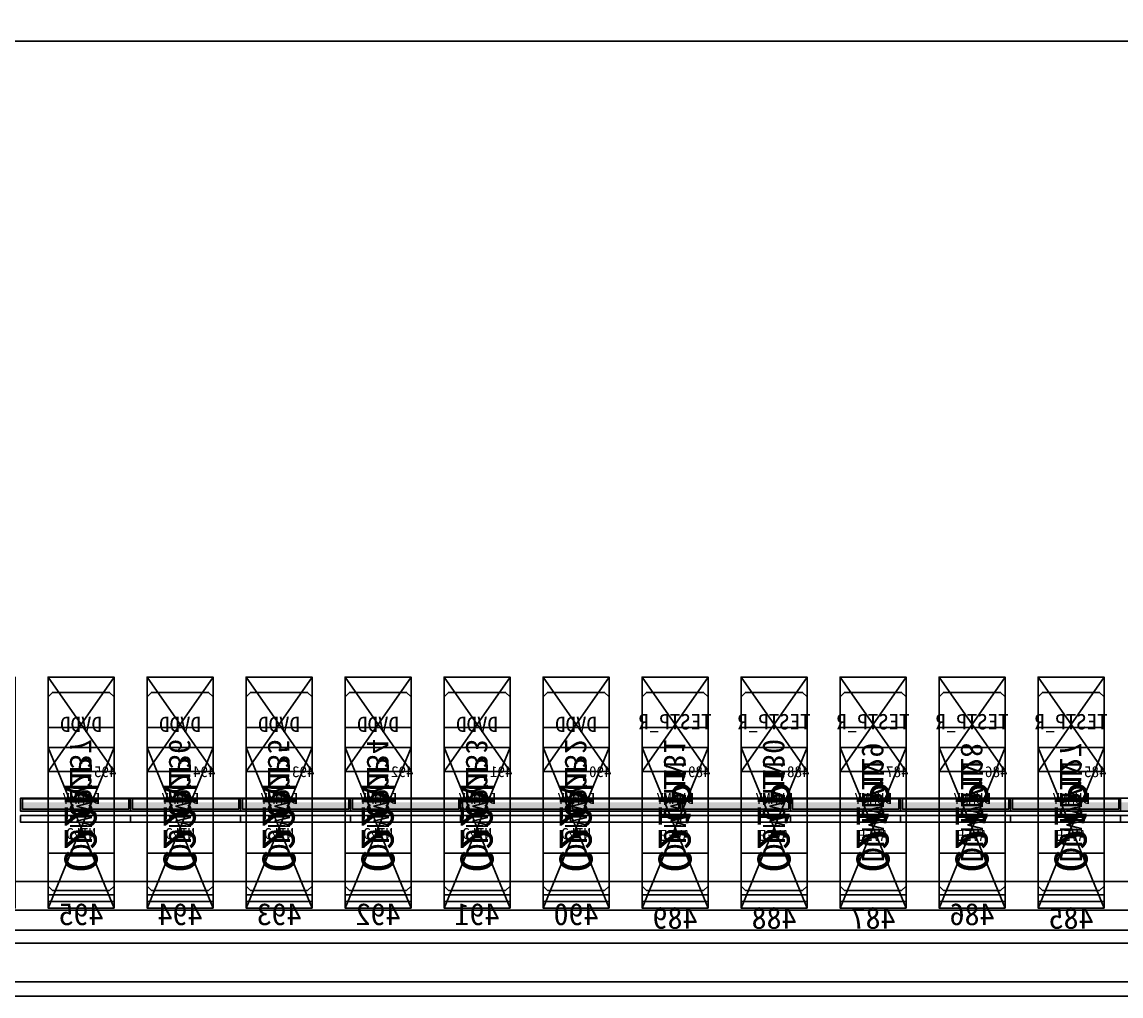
# Model space of a CAD drawing. Header units: millimetres. Extents: x 427 to 2444, y 137 to 817.
# Drawn here: x 1127.0475 to 1127.5471, y 300.7749 to 301.2176 of the extents above; entities that cross this region are included whole.
import ezdxf
from ezdxf.enums import TextEntityAlignment as Align

# ---------------------------------------------------------------- set-up
doc = ezdxf.new("R2010")
doc.units = ezdxf.units.MM
for name, color, linetype in [('L0', 211, 'Continuous'), ('L102', 91, 'Continuous'), ('L114', 213, 'Continuous'), ('L240', 60, 'Continuous'), ('L241', 200, 'Continuous'), ('L242', 51, 'Continuous'), ('L245', 53, 'Continuous'), ('L246', 93, 'Continuous'), ('L59', 140, 'Continuous'), ('L63', 4, 'Continuous'), ('L98', 150, 'Continuous')]:
    doc.layers.add(name, color=color, linetype=linetype)
doc.styles.add('txt', font='simhei.ttf')

# ---------------------------------------------------------------- blocks, each defined once
blk = doc.blocks.new('HX8394_F_PAD')
at = {"layer": 'L0'}
blk.add_lwpolyline([(-13.86, -0.4025), (-13.86, 0.4025), (13.86, 0.4025), (13.86, -0.4025), (-13.86, -0.4025)], close=True, dxfattribs=at)
at = {"layer": 'L241'}
blk.add_lwpolyline([(-13.9, -0.435), (-13.9, 0.435), (13.9, 0.435), (13.9, -0.435), (-13.9, -0.435)], close=True, dxfattribs=at)
at = {"layer": 'L242'}
for points in [[(8.1095, -0.3935), (8.1075, -0.3915), (8.1075, -0.3055), (8.1095, -0.3035), (8.1355, -0.3035), (8.1375, -0.3055), (8.1375, -0.3915), (8.1355, -0.3935), (8.1095, -0.3935)], [(8.1545, -0.3935), (8.1525, -0.3915), (8.1525, -0.3055), (8.1545, -0.3035), (8.1805, -0.3035), (8.1825, -0.3055), (8.1825, -0.3915), (8.1805, -0.3935), (8.1545, -0.3935)], [(8.1995, -0.3935), (8.1975, -0.3915), (8.1975, -0.3055), (8.1995, -0.3035), (8.2255, -0.3035), (8.2275, -0.3055), (8.2275, -0.3915), (8.2255, -0.3935), (8.1995, -0.3935)], [(8.2445, -0.3935), (8.2425, -0.3915), (8.2425, -0.3055), (8.2445, -0.3035), (8.2705, -0.3035), (8.2725, -0.3055), (8.2725, -0.3915), (8.2705, -0.3935), (8.2445, -0.3935)], [(8.2895, -0.3935), (8.2875, -0.3915), (8.2875, -0.3055), (8.2895, -0.3035), (8.3155, -0.3035), (8.3175, -0.3055), (8.3175, -0.3915), (8.3155, -0.3935), (8.2895, -0.3935)], [(8.3345, -0.3935), (8.3325, -0.3915), (8.3325, -0.3055), (8.3345, -0.3035), (8.3605, -0.3035), (8.3625, -0.3055), (8.3625, -0.3915), (8.3605, -0.3935), (8.3345, -0.3935)], [(8.3795, -0.3935), (8.3775, -0.3915), (8.3775, -0.3055), (8.3795, -0.3035), (8.4055, -0.3035), (8.4075, -0.3055), (8.4075, -0.3915), (8.4055, -0.3935), (8.3795, -0.3935)], [(8.4245, -0.3935), (8.4225, -0.3915), (8.4225, -0.3055), (8.4245, -0.3035), (8.4505, -0.3035), (8.4525, -0.3055), (8.4525, -0.3915), (8.4505, -0.3935), (8.4245, -0.3935)], [(8.4695, -0.3935), (8.4675, -0.3915), (8.4675, -0.3055), (8.4695, -0.3035), (8.4955, -0.3035), (8.4975, -0.3055), (8.4975, -0.3915), (8.4955, -0.3935), (8.4695, -0.3935)], [(8.5145, -0.3935), (8.5125, -0.3915), (8.5125, -0.3055), (8.5145, -0.3035), (8.5405, -0.3035), (8.5425, -0.3055), (8.5425, -0.3915), (8.5405, -0.3935), (8.5145, -0.3935)], [(8.5595, -0.3935), (8.5575, -0.3915), (8.5575, -0.3055), (8.5595, -0.3035), (8.5855, -0.3035), (8.5875, -0.3055), (8.5875, -0.3915), (8.5855, -0.3935), (8.5595, -0.3935)]]:
    blk.add_lwpolyline(points, close=True, dxfattribs=at)
at = {"layer": 'L240', "style": 'txt'}
for s, p in [('C22P', (8.3475, -0.346834)), ('C22P', (8.3925, -0.346834)), ('C22P', (8.4375, -0.346834)), ('C22P', (8.4825, -0.346834)), ('C22P', (8.5275, -0.346834)), ('C22P', (8.5725, -0.346834)), ('C21N', (8.1225, -0.3485)), ('C21N', (8.1675, -0.3485)), ('C21N', (8.2125, -0.3485)), ('C21N', (8.2575, -0.3485)), ('C21N', (8.3025, -0.3485))]:
    blk.add_text(s, height=0.01, rotation=90, dxfattribs=at).set_placement(p, align=Align.MIDDLE_CENTER)
blk = doc.blocks.new('NTBUMP_73X30')
at = {"color": 5, "linetype": 'Continuous'}
blk.add_lwpolyline([(-0.015, 0.04), (0.015, -0.033), (0.015, 0.04), (-0.015, -0.033)], dxfattribs=at)
at = {"layer": 'L242', "color": 5}
blk.add_lwpolyline([(-0.015, -0.033), (-0.015, 0.04), (0.015, 0.04), (0.015, -0.033), (-0.015, -0.033)], close=True, dxfattribs=at)
blk = doc.blocks.new('ILI9881C_AA_NTBUMP_PM_875UM')
at = {"layer": 'L241'}
blk.add_lwpolyline([(-13.92, -0.4375), (-13.92, 0.4375), (13.92, 0.4375), (13.92, -0.4375), (-13.92, -0.4375)], close=True, dxfattribs=at)
for p in [(8.1225, -0.3645), (8.1675, -0.3645), (8.2125, -0.3645), (8.2575, -0.3645), (8.3025, -0.3645), (8.3475, -0.3645), (8.3925, -0.3645), (8.4375, -0.3645), (8.4825, -0.3645), (8.5275, -0.3645), (8.5725, -0.3645)]:
    blk.add_blockref('NTBUMP_73X30', p)
at = {"layer": 'L246', "style": 'txt'}
for s, p in [('C21P', (8.1225, -0.361)), ('C21P', (8.1675, -0.361)), ('C21P', (8.2125, -0.361)), ('C21P', (8.2575, -0.361)), ('C21P', (8.3025, -0.361)), ('C22N', (8.3475, -0.361)), ('C22N', (8.3925, -0.361)), ('C22N', (8.4375, -0.361)), ('C22N', (8.4825, -0.361)), ('C22N', (8.5275, -0.361)), ('C22N', (8.5725, -0.361))]:
    blk.add_text(s, height=0.015, rotation=90, dxfattribs=at).set_placement(p, align=Align.MIDDLE_CENTER)
for s, p in [('485', (8.1225, -0.401945)), ('486', (8.1675, -0.400279)), ('487', (8.2125, -0.401945)), ('488', (8.2575, -0.401945)), ('489', (8.3025, -0.401945)), ('490', (8.3475, -0.400279)), ('491', (8.3925, -0.400279)), ('492', (8.4375, -0.400279)), ('493', (8.4825, -0.400279)), ('494', (8.5275, -0.400279)), ('495', (8.5725, -0.400279))]:
    blk.add_text(s, height=0.01, dxfattribs=at).set_placement(p, align=Align.MIDDLE_CENTER)
blk = doc.blocks.new('INPUT_BUMP')
at = {"layer": 'L102'}
for points in [[(0.014, 0.04), (0.014, 0.041), (0.015, 0.041), (0.015, 0.04), (0.014, 0.04)], [(0.014, 0.039), (0.014, 0.04), (0.015, 0.04), (0.015, 0.039), (0.014, 0.039)], [(0.015, 0.04), (0.015, 0.041), (0.016, 0.041), (0.016, 0.04), (0.015, 0.04)], [(0.015, 0.039), (0.015, 0.04), (0.016, 0.04), (0.016, 0.039), (0.015, 0.039)]]:
    blk.add_lwpolyline(points, close=True, dxfattribs=at)
at = {"layer": 'L242'}
blk.add_lwpolyline([(0, 0.01), (0, 0.08), (0.03, 0.08), (0.03, 0.01), (0, 0.01)], close=True, dxfattribs=at)
blk = doc.blocks.new('JD9365Z_PAD_20170829_Y880')
at = {"layer": 'L241'}
blk.add_lwpolyline([(-13.95, -0.41), (-13.95, 0.41), (13.95, 0.41), (13.95, -0.41), (-13.95, -0.41)], close=True, dxfattribs=at)
at = {"row_count": 1, "column_count": 554, "row_spacing": 0.08, "column_spacing": 0.045}
blk.add_blockref('INPUT_BUMP', (-12.4575, -0.401), dxfattribs=at)
at = {"layer": 'L240', "style": 'txt'}
for p in [(8.1225, -0.361), (8.1675, -0.361), (8.2125, -0.361), (8.2575, -0.361), (8.3025, -0.361)]:
    blk.add_text('AVEE', height=0.005, dxfattribs=at).set_placement(p, align=Align.MIDDLE_CENTER)
for p in [(8.3475, -0.360167), (8.3925, -0.360167), (8.4375, -0.360167), (8.4825, -0.360167), (8.5275, -0.360167), (8.5725, -0.360167)]:
    blk.add_text('C41N', height=0.005, rotation=180, dxfattribs=at).set_placement(p, align=Align.MIDDLE_CENTER)
blk = doc.blocks.new('NV3052C3P_BUMP_ORI_20190911')
at = {"layer": 'L241'}
blk.add_lwpolyline([(-13.8, -0.398), (-13.8, 0.398), (13.8, 0.398), (13.8, -0.398), (-13.8, -0.398)], close=True, dxfattribs=at)
at = {"layer": 'L242'}
for points in [[(8.1075, -0.385), (8.1075, -0.337), (8.1375, -0.337), (8.1375, -0.385), (8.1075, -0.385)], [(8.1525, -0.385), (8.1525, -0.337), (8.1825, -0.337), (8.1825, -0.385), (8.1525, -0.385)], [(8.1975, -0.385), (8.1975, -0.337), (8.2275, -0.337), (8.2275, -0.385), (8.1975, -0.385)], [(8.2425, -0.385), (8.2425, -0.337), (8.2725, -0.337), (8.2725, -0.385), (8.2425, -0.385)], [(8.2875, -0.385), (8.2875, -0.337), (8.3175, -0.337), (8.3175, -0.385), (8.2875, -0.385)], [(8.3325, -0.385), (8.3325, -0.337), (8.3625, -0.337), (8.3625, -0.385), (8.3325, -0.385)], [(8.3775, -0.385), (8.3775, -0.337), (8.4075, -0.337), (8.4075, -0.385), (8.3775, -0.385)], [(8.4225, -0.385), (8.4225, -0.337), (8.4525, -0.337), (8.4525, -0.385), (8.4225, -0.385)], [(8.4675, -0.385), (8.4675, -0.337), (8.4975, -0.337), (8.4975, -0.385), (8.4675, -0.385)], [(8.5125, -0.385), (8.5125, -0.337), (8.5425, -0.337), (8.5425, -0.385), (8.5125, -0.385)], [(8.5575, -0.385), (8.5575, -0.337), (8.5875, -0.337), (8.5875, -0.385), (8.5575, -0.385)]]:
    blk.add_lwpolyline(points, close=True, dxfattribs=at)
at = {"layer": 'L245', "style": 'txt'}
for p in [(8.122473, -0.360167), (8.167473, -0.360167), (8.212473, -0.360167), (8.257473, -0.360167), (8.302473, -0.360167), (8.347473, -0.360167), (8.392473, -0.360167), (8.437473, -0.360167), (8.482473, -0.360167), (8.527473, -0.360167), (8.572473, -0.360167)]:
    blk.add_text('DUMMY', height=0.005, dxfattribs=at).set_placement(p, align=Align.MIDDLE_CENTER)
blk = doc.blocks.new('BUMP_30_76')
at = {"layer": 'L242'}
blk.add_lwpolyline([(-0.015, -0.0195), (-0.015, 0.0565), (0.015, 0.0565), (0.015, -0.0195), (-0.015, -0.0195)], close=True, dxfattribs=at)
blk = doc.blocks.new('FL11283_A_OTHER')
at = {"layer": 'L102'}
blk.add_lwpolyline([(0, 0), (0, 0.41), (13.86, 0.41), (13.86, 0), (0, 0)], close=True, dxfattribs=at)
at = {"layer": 'L241'}
blk.add_lwpolyline([(-13.86, -0.41), (-13.86, 0.41), (13.86, 0.41), (13.86, 0.404), (-13.854, 0.404), (-13.854, -0.404), (13.854, -0.404), (13.854, 0.404), (13.86, 0.404), (13.86, -0.41), (-13.86, -0.41)], close=True, dxfattribs=at)
at = {"layer": 'L59'}
for points in [[(-13.86, -0.41), (-13.86, 0.41), (13.86, 0.41), (13.86, -0.41), (-13.86, -0.41)], [(0, -0.41), (0, 0), (13.86, 0), (13.86, -0.41), (0, -0.41)]]:
    blk.add_lwpolyline(points, close=True, dxfattribs=at)
for p in [(8.1225, -0.3685), (8.1675, -0.3685), (8.2125, -0.3685), (8.2575, -0.3685), (8.3025, -0.3685), (8.3475, -0.3685), (8.3925, -0.3685), (8.4375, -0.3685), (8.4825, -0.3685), (8.5275, -0.3685), (8.5725, -0.3685)]:
    blk.add_blockref('BUMP_30_76', p)
at = {"layer": 'L102', "style": 'txt'}
for s, p in [('DUMMY127', (8.1225, -0.346)), ('DUMMY128', (8.1675, -0.346)), ('DUMMY129', (8.2125, -0.346)), ('DUMMY130', (8.2575, -0.344334)), ('DUMMY131', (8.3025, -0.344334)), ('DUMMY132', (8.3475, -0.344334)), ('DUMMY133', (8.3925, -0.344334)), ('DUMMY134', (8.4375, -0.344334)), ('DUMMY135', (8.4825, -0.344334)), ('DUMMY136', (8.5275, -0.344334)), ('DUMMY137', (8.5725, -0.344334))]:
    blk.add_text(s, height=0.01, rotation=90, dxfattribs=at).set_placement(p, align=Align.MIDDLE_CENTER)
blk = doc.blocks.new('GC9702_ANALOG_PAD_BUMP')
at = {"color": 5, "linetype": 'Continuous'}
blk.add_lwpolyline([(-0.015, 0.0215), (0.015, -0.0215), (0.015, 0.0215), (-0.015, -0.0215)], dxfattribs=at)
at = {"layer": 'L242', "color": 5}
blk.add_lwpolyline([(-0.015, -0.0215), (-0.015, 0.0215), (0.015, 0.0215), (0.015, -0.0215), (-0.015, -0.0215)], close=True, dxfattribs=at)
blk = doc.blocks.new('GC9702_BUMP_NOCOMPENSATION')
at = {"layer": 'L114'}
for points in [[(8.05, -0.38), (8.05, -0.374), (8.1, -0.374), (8.1, -0.38), (8.05, -0.38)], [(8.05, -0.38), (8.05, -0.374), (8.1, -0.374), (8.1, -0.38), (8.05, -0.38)], [(8.1, -0.38), (8.1, -0.374), (8.15, -0.374), (8.15, -0.38), (8.1, -0.38)], [(8.1, -0.38), (8.1, -0.374), (8.15, -0.374), (8.15, -0.38), (8.1, -0.38)], [(8.10074, -0.379), (8.10074, -0.37443), (8.14918, -0.37443), (8.14918, -0.379), (8.10074, -0.379)], [(8.10074, -0.379), (8.10074, -0.37443), (8.14918, -0.37443), (8.14918, -0.379), (8.10074, -0.379)], [(8.15, -0.38), (8.15, -0.374), (8.2, -0.374), (8.2, -0.38), (8.15, -0.38)], [(8.15, -0.38), (8.15, -0.374), (8.2, -0.374), (8.2, -0.38), (8.15, -0.38)], [(8.15074, -0.379), (8.15074, -0.37443), (8.19918, -0.37443), (8.19918, -0.379), (8.15074, -0.379)], [(8.15074, -0.379), (8.15074, -0.37443), (8.19918, -0.37443), (8.19918, -0.379), (8.15074, -0.379)], [(8.2, -0.38), (8.2, -0.374), (8.25, -0.374), (8.25, -0.38), (8.2, -0.38)], [(8.2, -0.38), (8.2, -0.374), (8.25, -0.374), (8.25, -0.38), (8.2, -0.38)], [(8.20074, -0.379), (8.20074, -0.37443), (8.24918, -0.37443), (8.24918, -0.379), (8.20074, -0.379)], [(8.20074, -0.379), (8.20074, -0.37443), (8.24918, -0.37443), (8.24918, -0.379), (8.20074, -0.379)], [(8.25, -0.38), (8.25, -0.374), (8.3, -0.374), (8.3, -0.38), (8.25, -0.38)], [(8.25, -0.38), (8.25, -0.374), (8.3, -0.374), (8.3, -0.38), (8.25, -0.38)], [(8.25074, -0.379), (8.25074, -0.37443), (8.29918, -0.37443), (8.29918, -0.379), (8.25074, -0.379)], [(8.25074, -0.379), (8.25074, -0.37443), (8.29918, -0.37443), (8.29918, -0.379), (8.25074, -0.379)], [(8.3, -0.38), (8.3, -0.374), (8.35, -0.374), (8.35, -0.38), (8.3, -0.38)], [(8.3, -0.38), (8.3, -0.374), (8.35, -0.374), (8.35, -0.38), (8.3, -0.38)], [(8.30074, -0.379), (8.30074, -0.37443), (8.34918, -0.37443), (8.34918, -0.379), (8.30074, -0.379)], [(8.30074, -0.379), (8.30074, -0.37443), (8.34918, -0.37443), (8.34918, -0.379), (8.30074, -0.379)], [(8.35, -0.38), (8.35, -0.374), (8.4, -0.374), (8.4, -0.38), (8.35, -0.38)], [(8.35, -0.38), (8.35, -0.374), (8.4, -0.374), (8.4, -0.38), (8.35, -0.38)], [(8.35074, -0.379), (8.35074, -0.37443), (8.39918, -0.37443), (8.39918, -0.379), (8.35074, -0.379)], [(8.35074, -0.379), (8.35074, -0.37443), (8.39918, -0.37443), (8.39918, -0.379), (8.35074, -0.379)], [(8.4, -0.38), (8.4, -0.374), (8.45, -0.374), (8.45, -0.38), (8.4, -0.38)], [(8.4, -0.38), (8.4, -0.374), (8.45, -0.374), (8.45, -0.38), (8.4, -0.38)], [(8.40074, -0.379), (8.40074, -0.37443), (8.44918, -0.37443), (8.44918, -0.379), (8.40074, -0.379)], [(8.40074, -0.379), (8.40074, -0.37443), (8.44918, -0.37443), (8.44918, -0.379), (8.40074, -0.379)], [(8.45, -0.38), (8.45, -0.374), (8.5, -0.374), (8.5, -0.38), (8.45, -0.38)], [(8.45, -0.38), (8.45, -0.374), (8.5, -0.374), (8.5, -0.38), (8.45, -0.38)], [(8.45074, -0.379), (8.45074, -0.37443), (8.49918, -0.37443), (8.49918, -0.379), (8.45074, -0.379)], [(8.45074, -0.379), (8.45074, -0.37443), (8.49918, -0.37443), (8.49918, -0.379), (8.45074, -0.379)], [(8.5, -0.38), (8.5, -0.374), (8.55, -0.374), (8.55, -0.38), (8.5, -0.38)], [(8.5, -0.38), (8.5, -0.374), (8.55, -0.374), (8.55, -0.38), (8.5, -0.38)], [(8.50074, -0.379), (8.50074, -0.37443), (8.54918, -0.37443), (8.54918, -0.379), (8.50074, -0.379)], [(8.50074, -0.379), (8.50074, -0.37443), (8.54918, -0.37443), (8.54918, -0.379), (8.50074, -0.379)], [(8.55, -0.38), (8.55, -0.374), (8.6, -0.374), (8.6, -0.38), (8.55, -0.38)], [(8.55, -0.38), (8.55, -0.374), (8.6, -0.374), (8.6, -0.38), (8.55, -0.38)], [(8.55074, -0.379), (8.55074, -0.37443), (8.59918, -0.37443), (8.59918, -0.379), (8.55074, -0.379)], [(8.55074, -0.379), (8.55074, -0.37443), (8.59918, -0.37443), (8.59918, -0.379), (8.55074, -0.379)]]:
    blk.add_lwpolyline(points, close=True, dxfattribs=at)
at = {"layer": 'L114', "const_width": 0.004}
for points in [[(8.05, -0.378), (8.1, -0.378)], [(8.05, -0.378), (8.1, -0.378)], [(8.05, -0.378), (8.1, -0.378)], [(8.05, -0.378), (8.1, -0.378)], [(8.1, -0.378), (8.15, -0.378)], [(8.1, -0.378), (8.15, -0.378)], [(8.1, -0.378), (8.15, -0.378)], [(8.1, -0.378), (8.15, -0.378)], [(8.15, -0.378), (8.2, -0.378)], [(8.15, -0.378), (8.2, -0.378)], [(8.15, -0.378), (8.2, -0.378)], [(8.15, -0.378), (8.2, -0.378)], [(8.2, -0.378), (8.25, -0.378)], [(8.2, -0.378), (8.25, -0.378)], [(8.2, -0.378), (8.25, -0.378)], [(8.2, -0.378), (8.25, -0.378)], [(8.25, -0.378), (8.3, -0.378)], [(8.25, -0.378), (8.3, -0.378)], [(8.25, -0.378), (8.3, -0.378)], [(8.25, -0.378), (8.3, -0.378)], [(8.3, -0.378), (8.35, -0.378)], [(8.3, -0.378), (8.35, -0.378)], [(8.3, -0.378), (8.35, -0.378)], [(8.3, -0.378), (8.35, -0.378)], [(8.35, -0.378), (8.4, -0.378)], [(8.35, -0.378), (8.4, -0.378)], [(8.35, -0.378), (8.4, -0.378)], [(8.35, -0.378), (8.4, -0.378)], [(8.4, -0.378), (8.45, -0.378)], [(8.4, -0.378), (8.45, -0.378)], [(8.4, -0.378), (8.45, -0.378)], [(8.4, -0.378), (8.45, -0.378)], [(8.45, -0.378), (8.5, -0.378)], [(8.45, -0.378), (8.5, -0.378)], [(8.45, -0.378), (8.5, -0.378)], [(8.45, -0.378), (8.5, -0.378)], [(8.5, -0.378), (8.55, -0.378)], [(8.5, -0.378), (8.55, -0.378)], [(8.5, -0.378), (8.55, -0.378)], [(8.5, -0.378), (8.55, -0.378)], [(8.55, -0.378), (8.6, -0.378)], [(8.55, -0.378), (8.6, -0.378)], [(8.55, -0.378), (8.6, -0.378)], [(8.55, -0.378), (8.6, -0.378)]]:
    blk.add_lwpolyline(points, dxfattribs=at)
at = {"layer": 'L241'}
for points in [[(8.05, -0.385), (8.05, -0.382), (8.1, -0.382), (8.1, -0.385), (8.05, -0.385)], [(8.05, -0.385), (8.05, -0.382), (8.1, -0.382), (8.1, -0.385), (8.05, -0.385)], [(8.1, -0.385), (8.1, -0.382), (8.15, -0.382), (8.15, -0.385), (8.1, -0.385)], [(8.1, -0.385), (8.1, -0.382), (8.15, -0.382), (8.15, -0.385), (8.1, -0.385)], [(8.15, -0.385), (8.15, -0.382), (8.2, -0.382), (8.2, -0.385), (8.15, -0.385)], [(8.15, -0.385), (8.15, -0.382), (8.2, -0.382), (8.2, -0.385), (8.15, -0.385)], [(8.2, -0.385), (8.2, -0.382), (8.25, -0.382), (8.25, -0.385), (8.2, -0.385)], [(8.2, -0.385), (8.2, -0.382), (8.25, -0.382), (8.25, -0.385), (8.2, -0.385)], [(8.25, -0.385), (8.25, -0.382), (8.3, -0.382), (8.3, -0.385), (8.25, -0.385)], [(8.25, -0.385), (8.25, -0.382), (8.3, -0.382), (8.3, -0.385), (8.25, -0.385)], [(8.3, -0.385), (8.3, -0.382), (8.35, -0.382), (8.35, -0.385), (8.3, -0.385)], [(8.3, -0.385), (8.3, -0.382), (8.35, -0.382), (8.35, -0.385), (8.3, -0.385)], [(8.35, -0.385), (8.35, -0.382), (8.4, -0.382), (8.4, -0.385), (8.35, -0.385)], [(8.35, -0.385), (8.35, -0.382), (8.4, -0.382), (8.4, -0.385), (8.35, -0.385)], [(8.4, -0.385), (8.4, -0.382), (8.45, -0.382), (8.45, -0.385), (8.4, -0.385)], [(8.4, -0.385), (8.4, -0.382), (8.45, -0.382), (8.45, -0.385), (8.4, -0.385)], [(8.45, -0.385), (8.45, -0.382), (8.5, -0.382), (8.5, -0.385), (8.45, -0.385)], [(8.45, -0.385), (8.45, -0.382), (8.5, -0.382), (8.5, -0.385), (8.45, -0.385)], [(8.5, -0.385), (8.5, -0.382), (8.55, -0.382), (8.55, -0.385), (8.5, -0.385)], [(8.5, -0.385), (8.5, -0.382), (8.55, -0.382), (8.55, -0.385), (8.5, -0.385)], [(8.55, -0.385), (8.55, -0.382), (8.6, -0.382), (8.6, -0.385), (8.55, -0.385)], [(8.55, -0.385), (8.55, -0.382), (8.6, -0.382), (8.6, -0.385), (8.55, -0.385)]]:
    blk.add_lwpolyline(points, close=True, dxfattribs=at)
at = {"row_count": 1, "column_count": 554, "row_spacing": 0.043, "column_spacing": 0.045}
blk.add_blockref('GC9702_ANALOG_PAD_BUMP', (-12.4425, -0.3405), dxfattribs=at)
at = {"layer": 'L114', "style": 'txt'}
for s, p in [('485', (8.1115, -0.362)), ('486', (8.1565, -0.362)), ('487', (8.2015, -0.362)), ('488', (8.2465, -0.362)), ('489', (8.2915, -0.362)), ('490', (8.3365, -0.362)), ('491', (8.3815, -0.362)), ('492', (8.4265, -0.362)), ('493', (8.4715, -0.362)), ('494', (8.5165, -0.362)), ('495', (8.5615, -0.362))]:
    blk.add_text(s, height=0.005, dxfattribs=at).set_placement(p, align=Align.MIDDLE_CENTER)
at = {"layer": 'L98', "style": 'txt'}
for s, p in [('TESTP_R', (8.1225, -0.33933)), ('TESTP_R', (8.1675, -0.33933)), ('TESTP_R', (8.1675, -0.33933)), ('TESTP_R', (8.2125, -0.33933)), ('TESTP_R', (8.2575, -0.33933)), ('TESTP_R', (8.3025, -0.33933)), ('DVDD', (8.3475, -0.3405)), ('DVDD', (8.3925, -0.3405)), ('DVDD', (8.4375, -0.3405)), ('DVDD', (8.4825, -0.3405)), ('DVDD', (8.5275, -0.3405)), ('DVDD', (8.5725, -0.3405))]:
    blk.add_text(s, height=0.007, dxfattribs=at).set_placement(p, align=Align.MIDDLE_CENTER)
blk = doc.blocks.new('IC_GDS_ALL')
for name, p in [('ILI9881C_AA_NTBUMP_PM_875UM', (0, 0)), ('HX8394_F_PAD', (0, 0.004)), ('GC9702_BUMP_NOCOMPENSATION', (0, 0.0265)), ('NV3052C3P_BUMP_ORI_20190911', (0, 0.0125)), ('JD9365Z_PAD_20170829_Y880', (0, -0.0035)), ('FL11283_A_OTHER', (0, -0.0035))]:
    blk.add_blockref(name, p)
blk = doc.blocks.new('INPUT_PAD')
at = {"layer": 'L63'}
blk.add_lwpolyline([(0.01, -0.043), (0.01, 0.062), (0.04, 0.062), (0.04, -0.043), (0.01, -0.043)], close=True, dxfattribs=at)
blk = doc.blocks.new('IC_PAD_ALL')
at = {"row_count": 1, "column_count": 554, "row_spacing": 0.109, "column_spacing": 0.045}
blk.add_blockref('INPUT_PAD', (1.18, 0), dxfattribs=at)
blk = doc.blocks.new('IC_ALL')
at = {"yscale": -1, "rotation": 180}
blk.add_blockref('IC_GDS_ALL', (14, 0.4375), dxfattribs=at)
blk.add_blockref('IC_PAD_ALL', (0.3525, 0.083))
blk = doc.blocks.new('IC_FPC_OLB_ALL')
blk.add_blockref('IC_ALL', (1.188, 1.0245))

msp = doc.modelspace()

# ---------------------------------------------------------------- block references
msp.add_blockref('IC_FPC_OLB_ALL', (1120.45883, 299.75037))

doc.saveas('drawing.dxf')
